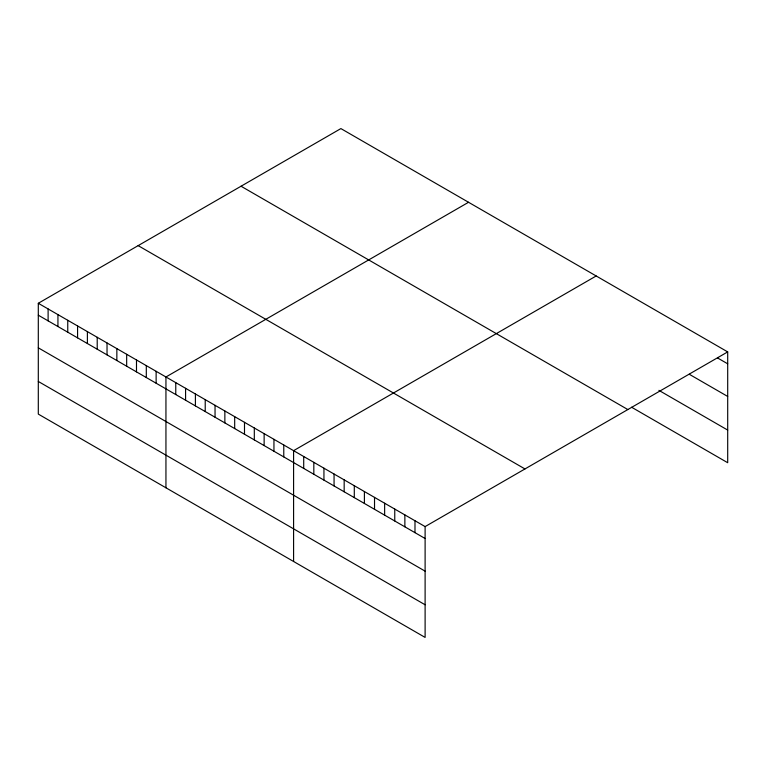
<?xml version="1.0" encoding="UTF-8"?>
<svg xmlns="http://www.w3.org/2000/svg" width="766" height="766" viewBox="0 0 766 766"><rect width="100%" height="100%" fill="white"/><g stroke="black" fill="none" stroke-linecap="round" stroke-linejoin="round"><path stroke-width="1.15" d="M38.3 303.279L425.111 526.596L425.111 637.417L38.3 414.1L38.3 303.279L340.889 128.583L727.7 351.9L727.7 462.721L631.596 407.234M468.543 202.272L165.944 376.977L165.944 487.798M596.187 275.971L293.589 450.667L293.589 561.497M425.111 526.596L727.7 351.9M717.579 357.971L727.7 363.812M689.256 374.258L727.7 396.453M658.904 390.363L727.7 430.08M241.041 186.234L627.842 409.551M138.158 245.627L524.959 468.945M38.3 315.19L425.111 538.508M38.3 347.831L425.111 571.149M38.3 381.458L425.111 604.776M414.99 520.756L414.99 532.667M404.869 514.915L404.869 526.826M394.758 509.074L394.758 520.985M384.637 503.233L384.637 515.145M374.526 497.393L374.526 509.304M364.405 491.552L364.405 503.463M354.294 485.711L354.294 497.622M344.173 479.87L344.173 491.782M334.062 474.03L334.062 485.941M323.941 468.189L323.941 480.1M313.821 462.348L313.821 474.259M303.709 456.507L303.709 468.419M283.774 444.998L283.774 456.909M273.95 439.33L273.95 451.241M264.136 433.661L264.136 445.573M254.312 427.993L254.312 439.904M244.498 422.325L244.498 434.236M234.683 416.656L234.683 428.567M224.859 410.988L224.859 422.899M215.045 405.319L215.045 417.231M205.221 399.651L205.221 411.562M195.407 393.983L195.407 405.894M185.583 388.314L185.583 400.225M175.768 382.646L175.768 394.547M156.13 371.309L156.13 383.211M146.306 365.641L146.306 377.542M136.492 359.972L136.492 371.874M126.668 354.304L126.668 366.205M116.853 348.626L116.853 360.537M107.029 342.957L107.029 354.869M97.215 337.289L97.215 349.2M87.391 331.621L87.391 343.532M77.577 325.952L77.577 337.863M67.753 320.284L67.753 332.195M57.938 314.615L57.938 326.527M48.114 308.947L48.114 320.858"/></g></svg>
